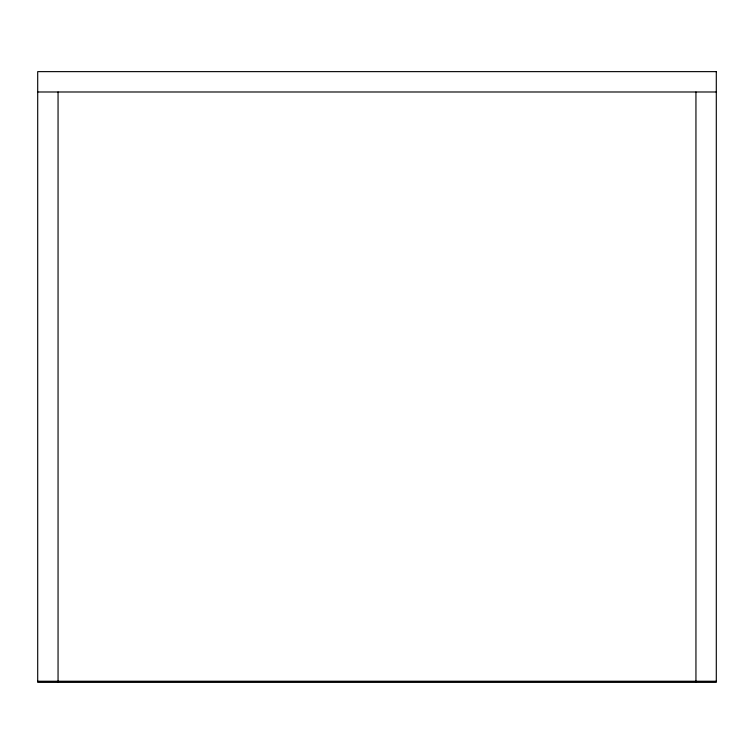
<?xml version="1.0" encoding="UTF-8"?>
<svg xmlns="http://www.w3.org/2000/svg" width="754" height="754" viewBox="0 0 754 754"><rect width="100%" height="100%" fill="white"/><g stroke="black" fill="none" stroke-linecap="round" stroke-linejoin="round"><path stroke-width="1.13" d="M37.7 91.988L716.3 91.988M37.7 681.239L716.3 681.239M695.942 91.988L695.942 682.37M58.058 91.988L58.058 682.37M716.3 71.63L37.7 71.63L37.7 682.37L716.3 682.37L716.3 71.63"/></g></svg>
